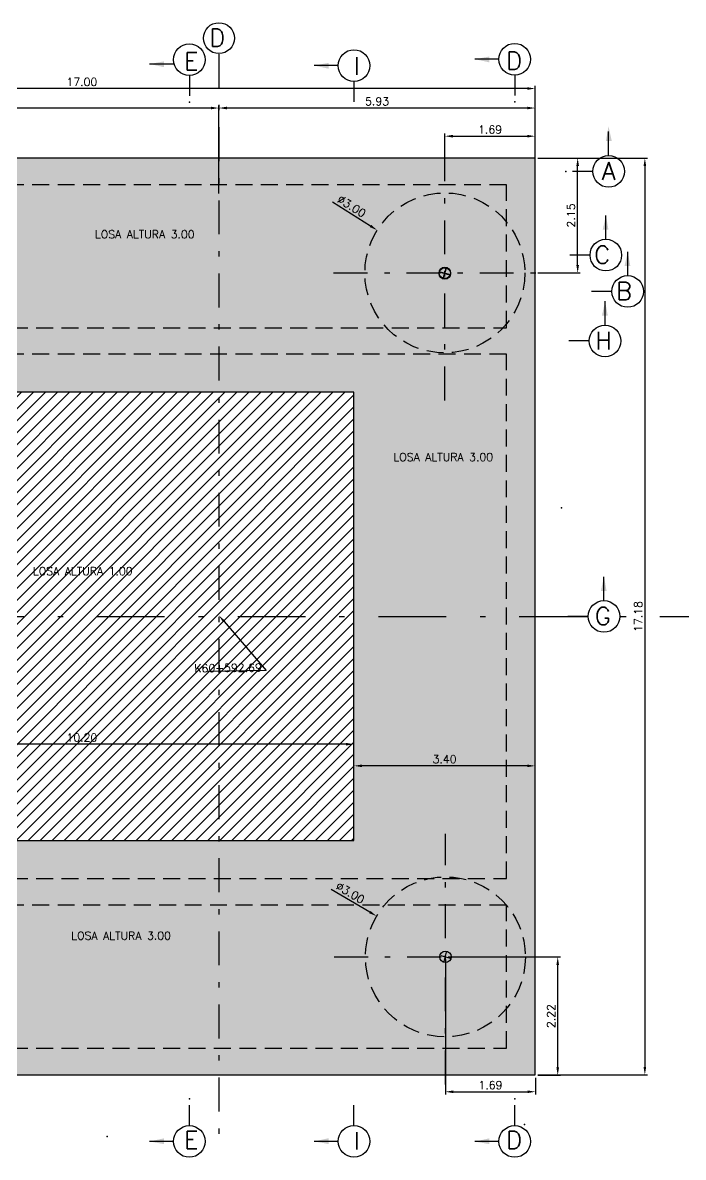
# Model space of a CAD drawing. Header units: metres. Extents: x 1080594 to 1081411, y 976871 to 977162.
# Drawn here: x 1081109.06 to 1081121.45, y 976909.82 to 976931.08 of the extents above; entities that cross this region are included whole.
import ezdxf
from ezdxf import colors
from ezdxf.entities.mleader import LeaderData, LeaderLine
from ezdxf.math import Vec2, Vec3

# ---------------------------------------------------------------- set-up
doc = ezdxf.new("R2010")
doc.units = ezdxf.units.M
doc.header["$LTSCALE"] = 25.4
doc.linetypes.add('DASHDOT', pattern=[1, 0.5, -0.25, 0, -0.25])
doc.linetypes.add('HIDDEN', pattern=[0.375, 0.25, -0.125])
for name, color, linetype in [('CAISSON ACTUALES', 94, 'Continuous'), ('CIRCULOCONTRAP', 130, 'Continuous'), ('CONTRAPESO', 3, 'Continuous'), ('EJE PUENTE', 41, 'DASHDOT'), ('PILA', 3, 'Continuous'), ('PROY', 9, 'HIDDEN'), ('R175COTR', 7, 'Continuous'), ('SOLIDOS', 9, 'Continuous')]:
    doc.layers.add(name, color=color, linetype=linetype)
for name, color, linetype, lineweight in [('COTA', 1, 'Continuous', 30), ('EJECONTRAPESO', 41, 'DASHDOT', 30), ('EJEPILOTE', 145, 'DASHDOT', 30), ('SOLIDOREFCONT', 254, 'Continuous', 5)]:
    doc.layers.add(name, color=color, linetype=linetype, lineweight=lineweight)
doc.styles.add('romans', font='romans.shx')
doc.dimstyles.new('Copy 75', dxfattribs={"dimtxt": 0.15, "dimasz": 0.15, "dimexe": 0.05, "dimexo": 0.05, "dimgap": 0.05, "dimtad": 1, "dimzin": 0, "dimdsep": 46, "dimtxsty": 'romans', "dimcen": 0.002, "dimclrd": 1, "dimclre": 1, "dimclrt": 3, "dimadec": 4, "dimazin": 0, "dimtfac": 1, "dimtofl": 0, "dimtmove": 1, "dimatfit": 3, "dimfxl": 1, "dimtolj": 1, "dimtzin": 0, "dimarcsym": 1})

# ---------------------------------------------------------------- blocks, each defined once
blk = doc.blocks.new('*D771')
at = {"layer": 'COTA', "color": 1, "lineweight": -2, "transparency": 16777216}
for p, q in [((1081101.669, 976928.593), (1081101.669, 976929.896)), ((1081118.519, 976929.846), (1081101.819, 976929.846)), ((1081118.669, 976928.593), (1081118.669, 976929.896))]:
    blk.add_line(p, q, dxfattribs=at)
at = {"layer": 'COTA', "color": 1, "transparency": 16777216}
for points in [[(1081101.819, 976929.871), (1081101.819, 976929.821), (1081101.669, 976929.846)], [(1081118.519, 976929.871), (1081118.519, 976929.821), (1081118.669, 976929.846)]]:
    blk.add_solid(points, dxfattribs=at)
at = {"layer": 'Defpoints', "color": 0, "transparency": 16777216}
for p in [(1081101.669, 976929.846), (1081101.669, 976928.543), (1081118.669, 976928.543)]:
    blk.add_point(p, dxfattribs=at)
at = {"layer": 'COTA', "color": 3, "transparency": 16777216, "insert": (1081110.169, 976929.971), "char_height": 0.15, "attachment_point": 5, "style": 'romans'}
blk.add_mtext('\\A1;17.00', dxfattribs=at)
blk = doc.blocks.new('*D772')
at = {"layer": 'COTA', "color": 1, "lineweight": -2, "transparency": 16777216}
for p, q in [((1081118.719, 976928.543), (1081120.776, 976928.543)), ((1081120.726, 976928.393), (1081120.726, 976911.512)), ((1081118.721, 976911.362), (1081120.776, 976911.362))]:
    blk.add_line(p, q, dxfattribs=at)
at = {"layer": 'COTA', "color": 1, "transparency": 16777216}
for points in [[(1081120.701, 976928.393), (1081120.751, 976928.393), (1081120.726, 976928.543)], [(1081120.701, 976911.512), (1081120.751, 976911.512), (1081120.726, 976911.362)]]:
    blk.add_solid(points, dxfattribs=at)
at = {"layer": 'Defpoints', "color": 0, "transparency": 16777216}
for p in [(1081118.669, 976928.543), (1081118.671, 976911.362), (1081120.726, 976911.362)]:
    blk.add_point(p, dxfattribs=at)
at = {"layer": 'COTA', "color": 3, "transparency": 16777216, "insert": (1081120.601, 976919.952), "char_height": 0.15, "attachment_point": 5, "rotation": 90, "style": 'romans'}
blk.add_mtext('\\A1;17.18', dxfattribs=at)
blk = doc.blocks.new('*D779')
at = {"layer": 'COTA', "color": 1, "lineweight": -2, "transparency": 16777216}
for p, q in [((1081118.52, 976917.153), (1081115.42, 976917.153)), ((1081118.67, 976917.104), (1081118.67, 976917.103))]:
    blk.add_line(p, q, dxfattribs=at)
at = {"layer": 'COTA', "color": 1, "transparency": 16777216}
for points in [[(1081115.42, 976917.178), (1081115.42, 976917.128), (1081115.27, 976917.153)], [(1081118.52, 976917.178), (1081118.52, 976917.128), (1081118.67, 976917.153)]]:
    blk.add_solid(points, dxfattribs=at)
at = {"layer": 'Defpoints', "color": 0, "transparency": 16777216}
for p in [(1081115.27, 976917.153), (1081115.27, 976917.153), (1081118.67, 976917.154)]:
    blk.add_point(p, dxfattribs=at)
at = {"layer": 'COTA', "color": 3, "transparency": 16777216, "insert": (1081116.97, 976917.278), "char_height": 0.15, "attachment_point": 5, "style": 'romans'}
blk.add_mtext('\\A1;3.40', dxfattribs=at)
blk = doc.blocks.new('*D780')
at = {"layer": 'COTA', "color": 1, "lineweight": -2, "transparency": 16777216}
for p, q in [((1081105.069, 976917.608), (1081105.069, 976917.608)), ((1081115.12, 976917.558), (1081105.219, 976917.558))]:
    blk.add_line(p, q, dxfattribs=at)
at = {"layer": 'COTA', "color": 1, "transparency": 16777216}
for points in [[(1081105.219, 976917.583), (1081105.219, 976917.533), (1081105.069, 976917.558)], [(1081115.12, 976917.583), (1081115.12, 976917.533), (1081115.27, 976917.558)]]:
    blk.add_solid(points, dxfattribs=at)
at = {"layer": 'Defpoints', "color": 0, "transparency": 16777216}
for p in [(1081105.069, 976917.558), (1081105.069, 976917.558), (1081115.27, 976917.558)]:
    blk.add_point(p, dxfattribs=at)
at = {"layer": 'COTA', "color": 3, "transparency": 16777216, "insert": (1081110.169, 976917.683), "char_height": 0.15, "attachment_point": 5, "style": 'romans'}
blk.add_mtext('\\A1;10.20', dxfattribs=at)
blk = doc.blocks.new('*D785')
at = {"layer": 'COTA', "color": 1, "lineweight": -2, "transparency": 16777216}
for p, q in [((1081112.739, 976927.879), (1081112.739, 976929.531)), ((1081118.519, 976929.481), (1081112.889, 976929.481)), ((1081118.669, 976928.593), (1081118.669, 976929.531))]:
    blk.add_line(p, q, dxfattribs=at)
at = {"layer": 'COTA', "color": 1, "transparency": 16777216}
for points in [[(1081112.889, 976929.506), (1081112.889, 976929.456), (1081112.739, 976929.481)], [(1081118.519, 976929.506), (1081118.519, 976929.456), (1081118.669, 976929.481)]]:
    blk.add_solid(points, dxfattribs=at)
at = {"layer": 'Defpoints', "color": 0, "transparency": 16777216}
for p in [(1081112.739, 976929.481), (1081118.669, 976928.543), (1081112.739, 976927.829)]:
    blk.add_point(p, dxfattribs=at)
at = {"layer": 'COTA', "color": 3, "transparency": 16777216, "insert": (1081115.704, 976929.606), "char_height": 0.15, "attachment_point": 5, "style": 'romans'}
blk.add_mtext('\\A1;5.93', dxfattribs=at)
blk = doc.blocks.new('*D786')
at = {"layer": 'COTA', "color": 1, "lineweight": -2, "transparency": 16777216}
for p, q in [((1081101.669, 976928.593), (1081101.669, 976929.531)), ((1081112.589, 976929.481), (1081101.819, 976929.481)), ((1081112.739, 976927.879), (1081112.739, 976929.531))]:
    blk.add_line(p, q, dxfattribs=at)
at = {"layer": 'COTA', "color": 1, "transparency": 16777216}
for points in [[(1081101.819, 976929.506), (1081101.819, 976929.456), (1081101.669, 976929.481)], [(1081112.589, 976929.506), (1081112.589, 976929.456), (1081112.739, 976929.481)]]:
    blk.add_solid(points, dxfattribs=at)
at = {"layer": 'Defpoints', "color": 0, "transparency": 16777216}
for p in [(1081101.669, 976929.481), (1081101.669, 976928.543), (1081112.739, 976927.829)]:
    blk.add_point(p, dxfattribs=at)
at = {"layer": 'COTA', "color": 3, "transparency": 16777216, "insert": (1081107.204, 976929.606), "char_height": 0.15, "attachment_point": 5, "style": 'romans'}
blk.add_mtext('\\A1;11.07', dxfattribs=at)
blk = doc.blocks.new('*D958')
at = {"layer": 'COTA', "color": 1, "lineweight": -2, "transparency": 16777216}
for p, q in [((1081118.719, 976928.543), (1081119.516, 976928.543)), ((1081119.466, 976926.541), (1081119.466, 976928.393)), ((1081118.719, 976926.391), (1081119.516, 976926.391))]:
    blk.add_line(p, q, dxfattribs=at)
at = {"layer": 'COTA', "color": 1, "transparency": 16777216}
for points in [[(1081119.441, 976928.393), (1081119.491, 976928.393), (1081119.466, 976928.543)], [(1081119.441, 976926.541), (1081119.491, 976926.541), (1081119.466, 976926.391)]]:
    blk.add_solid(points, dxfattribs=at)
at = {"layer": 'Defpoints', "color": 0, "transparency": 16777216}
for p in [(1081118.669, 976928.543), (1081119.466, 976928.543), (1081118.669, 976926.391)]:
    blk.add_point(p, dxfattribs=at)
at = {"layer": 'COTA', "color": 3, "transparency": 16777216, "insert": (1081119.341, 976927.467), "char_height": 0.15, "attachment_point": 5, "rotation": 90, "style": 'romans'}
blk.add_mtext('\\A1;2.15', dxfattribs=at)
blk = doc.blocks.new('*D959')
at = {"layer": 'COTA', "color": 1, "lineweight": -2, "transparency": 16777216}
for p, q in [((1081116.977, 976928.582), (1081116.977, 976929.003)), ((1081117.127, 976928.953), (1081118.519, 976928.953)), ((1081118.669, 976926.399), (1081118.669, 976929.003))]:
    blk.add_line(p, q, dxfattribs=at)
at = {"layer": 'COTA', "color": 1, "transparency": 16777216}
for points in [[(1081117.127, 976928.978), (1081117.127, 976928.928), (1081116.977, 976928.953)], [(1081118.519, 976928.978), (1081118.519, 976928.928), (1081118.669, 976928.953)]]:
    blk.add_solid(points, dxfattribs=at)
at = {"layer": 'Defpoints', "color": 0, "transparency": 16777216}
for p in [(1081118.669, 976928.953), (1081116.977, 976928.532), (1081118.669, 976926.349)]:
    blk.add_point(p, dxfattribs=at)
at = {"layer": 'COTA', "color": 3, "transparency": 16777216, "insert": (1081117.823, 976929.078), "char_height": 0.15, "attachment_point": 5, "style": 'romans'}
blk.add_mtext('\\A1;1.69', dxfattribs=at)
blk = doc.blocks.new('*D961')
at = {"layer": 'COTA', "color": 1, "lineweight": -2, "transparency": 16777216}
for p, q in [((1081117.036, 976913.573), (1081119.142, 976913.573)), ((1081119.092, 976911.503), (1081119.092, 976913.423)), ((1081118.719, 976911.353), (1081119.142, 976911.353))]:
    blk.add_line(p, q, dxfattribs=at)
at = {"layer": 'COTA', "color": 1, "transparency": 16777216}
for points in [[(1081119.067, 976913.423), (1081119.117, 976913.423), (1081119.092, 976913.573)], [(1081119.067, 976911.503), (1081119.117, 976911.503), (1081119.092, 976911.353)]]:
    blk.add_solid(points, dxfattribs=at)
at = {"layer": 'Defpoints', "color": 0, "transparency": 16777216}
for p in [(1081116.986, 976913.573), (1081119.092, 976913.573), (1081118.669, 976911.353)]:
    blk.add_point(p, dxfattribs=at)
at = {"layer": 'COTA', "color": 3, "transparency": 16777216, "insert": (1081118.967, 976912.463), "char_height": 0.15, "attachment_point": 5, "rotation": 90, "style": 'romans'}
blk.add_mtext('\\A1;2.22', dxfattribs=at)
blk = doc.blocks.new('*D962')
at = {"layer": 'COTA', "color": 1, "lineweight": -2, "transparency": 16777216}
for p, q in [((1081116.986, 976913.523), (1081116.986, 976910.995)), ((1081118.676, 976911.303), (1081118.676, 976910.995)), ((1081117.136, 976911.045), (1081118.526, 976911.045))]:
    blk.add_line(p, q, dxfattribs=at)
at = {"layer": 'COTA', "color": 1, "transparency": 16777216}
for points in [[(1081117.136, 976911.07), (1081117.136, 976911.02), (1081116.986, 976911.045)], [(1081118.526, 976911.07), (1081118.526, 976911.02), (1081118.676, 976911.045)]]:
    blk.add_solid(points, dxfattribs=at)
at = {"layer": 'Defpoints', "color": 0, "transparency": 16777216}
for p in [(1081116.986, 976913.573), (1081118.676, 976911.353), (1081118.676, 976911.045)]:
    blk.add_point(p, dxfattribs=at)
at = {"layer": 'COTA', "color": 3, "transparency": 16777216, "insert": (1081117.831, 976911.17), "char_height": 0.15, "attachment_point": 5, "style": 'romans'}
blk.add_mtext('\\A1;1.69', dxfattribs=at)
blk = doc.blocks.new('*D966')
at = {"layer": 'COTA', "color": 1, "lineweight": -2, "transparency": 16777216}
for p, q in [((1081114.867, 976927.72), (1081115.58, 976927.271)), ((1081116.974, 976926.391), (1081116.978, 976926.391)), ((1081116.976, 976926.389), (1081116.976, 976926.393))]:
    blk.add_line(p, q, dxfattribs=at)
at = {"layer": 'COTA', "color": 1, "transparency": 16777216}
blk.add_solid([(1081115.593, 976927.292), (1081115.567, 976927.25), (1081115.707, 976927.191)], dxfattribs=at)
at = {"layer": 'Defpoints', "color": 0, "transparency": 16777216}
for p in [(1081115.707, 976927.191), (1081118.244, 976925.591)]:
    blk.add_point(p, dxfattribs=at)
at = {"layer": 'COTA', "color": 3, "transparency": 16777216, "insert": (1081115.227, 976927.641), "char_height": 0.15, "attachment_point": 5, "rotation": 327.7682, "style": 'romans'}
blk.add_mtext('\\A1;∅3.00', dxfattribs=at)
blk = doc.blocks.new('*D968')
at = {"layer": 'COTA', "color": 1, "lineweight": -2, "transparency": 16777216}
for p, q in [((1081114.841, 976914.843), (1081115.566, 976914.414)), ((1081116.984, 976913.573), (1081116.988, 976913.573)), ((1081116.986, 976913.571), (1081116.986, 976913.575))]:
    blk.add_line(p, q, dxfattribs=at)
at = {"layer": 'COTA', "color": 1, "transparency": 16777216}
blk.add_solid([(1081115.579, 976914.435), (1081115.553, 976914.392), (1081115.695, 976914.337)], dxfattribs=at)
at = {"layer": 'Defpoints', "color": 0, "transparency": 16777216}
for p in [(1081115.695, 976914.337), (1081118.277, 976912.81)]:
    blk.add_point(p, dxfattribs=at)
at = {"layer": 'COTA', "color": 3, "transparency": 16777216, "insert": (1081115.202, 976914.774), "char_height": 0.15, "attachment_point": 5, "rotation": 329.3859, "style": 'romans'}
blk.add_mtext('\\A1;∅3.00', dxfattribs=at)

msp = doc.modelspace()

# ---------------------------------------------------------------- hatches: boundary and pattern name
at = {"layer": 'SOLIDOREFCONT', "transparency": 33554556}
h = msp.add_hatch(color=17, dxfattribs=at)
h.dxf.hatch_style = 1
h.paths.add_polyline_path([(1081101.668539, 976928.542825), (1081101.668538, 976911.360883), (1081118.671194, 976911.361883), (1081118.668538, 976928.542825)])
h.paths.add_polyline_path([(1081115.269064, 976924.156542), (1081115.270668, 976915.752956), (1081105.068538, 976915.752356), (1081105.068539, 976924.156542)], flags=16)
at = {"layer": 'SOLIDOS'}
h = msp.add_hatch(dxfattribs=at)
h.set_pattern_fill('ANSI31', color=250, scale=0.05)
h.set_pattern_definition([(45, (286.23528, -3.81564), (-0.112253201513, 0.112253201513), [])])
h.paths.add_polyline_path([(1081115.269064, 976924.156542), (1081105.068539, 976924.156542), (1081105.068538, 976915.752356), (1081115.270668, 976915.752956)])

# ---------------------------------------------------------------- linework, layer by layer
for p, q in [((1081111.889597, 976930.305978), (1081111.438545, 976930.305978)), ((1081114.97642, 976930.277588), (1081114.525368, 976930.277588)), ((1081117.990626, 976930.396241), (1081117.539575, 976930.396241)), ((1081112.183845, 976930.090143), (1081112.183845, 976929.708959)), ((1081118.284875, 976930.098931), (1081118.284875, 976929.717747)), ((1081115.270668, 976929.980278), (1081115.270668, 976929.599095)), ((1081112.183845, 976910.410211), (1081112.183845, 976910.791394)), ((1081115.270668, 976910.41235), (1081115.270668, 976910.793533)), ((1081118.284875, 976910.409952), (1081118.284875, 976910.791136)), ((1081111.889597, 976910.1129), (1081111.438545, 976910.1129)), ((1081114.97642, 976910.115039), (1081114.525368, 976910.115039)), ((1081117.990626, 976910.112642), (1081117.539575, 976910.112642))]:
    msp.add_line(p, q)
for p in [(1081112.183845, 976929.590307), (1081118.284875, 976929.599095), (1081112.183845, 976910.910046), (1081118.284875, 976910.909788), (1081118.467564, 976910.430253), (1081110.640862, 976910.209563)]:
    msp.add_point(p)
for points in [[(1081117.81043, 976930.336319), (1081117.81043, 976930.446076), (1081117.539575, 976930.396241)], [(1081111.7094, 976930.246056), (1081111.7094, 976930.355814), (1081111.438545, 976930.305978)], [(1081114.796223, 976930.217667), (1081114.796223, 976930.327424), (1081114.525368, 976930.277588)], [(1081111.7094, 976910.172822), (1081111.7094, 976910.063065), (1081111.438545, 976910.1129)], [(1081114.796223, 976910.174961), (1081114.796223, 976910.065204), (1081114.525368, 976910.115039)], [(1081117.81043, 976910.172564), (1081117.81043, 976910.062807), (1081117.539575, 976910.112642)]]:
    msp.add_solid(points)
at = {"layer": 'CAISSON ACTUALES'}
for p, q in [((1081116.888496, 976926.413503), (1081117.062697, 976926.36818)), ((1081116.888496, 976926.402457), (1081117.062697, 976926.357134)), ((1081116.952935, 976926.303741), (1081116.998258, 976926.477942)), ((1081116.952935, 976926.292695), (1081116.998258, 976926.466896)), ((1081116.963374, 976913.486305), (1081117.008697, 976913.660506)), ((1081116.963374, 976913.486305), (1081117.008697, 976913.660506)), ((1081116.898935, 976913.596067), (1081117.073136, 976913.550744)), ((1081116.898935, 976913.596067), (1081117.073136, 976913.550744))]:
    msp.add_line(p, q, dxfattribs=at)
at = {"layer": 'CIRCULOCONTRAP'}
for centre, radius in [((1081112.738538, 976930.790578), 0.289667), ((1081112.183845, 976930.386774), 0.296631), ((1081118.284875, 976930.395561), 0.296631), ((1081115.270668, 976930.276909), 0.296631), ((1081120.045754, 976928.292851), 0.296631), ((1081119.994267, 976926.723857), 0.296631), ((1081120.404137, 976926.042989), 0.296631), ((1081119.980325, 976925.115304), 0.296631), ((1081119.959105, 976919.952354), 0.296631), ((1081112.183845, 976910.11358), 0.296631), ((1081115.270668, 976910.115719), 0.296631), ((1081118.284875, 976910.113322), 0.296631)]:
    msp.add_circle(centre, radius, dxfattribs=at)
at = {"layer": 'CONTRAPESO'}
for points in [[(1081118.668538, 976928.542825), (1081101.668539, 976928.542825), (1081101.668538, 976911.360883), (1081118.671194, 976911.361883)], [(1081115.269064, 976924.156542), (1081105.068539, 976924.156542), (1081105.068538, 976915.752356), (1081115.270668, 976915.752956)]]:
    msp.add_lwpolyline(points, close=True, dxfattribs=at)
at = {"layer": 'EJE PUENTE', "ltscale": 0.1}
msp.add_lwpolyline([(1080930.930032, 976919.952354), (1081410.930265, 976919.952354)], dxfattribs=at)
at = {"layer": 'EJECONTRAPESO', "ltscale": 0.05}
msp.add_lwpolyline([(1081112.738538, 976930.490614), (1081112.738538, 976910.212349)], dxfattribs=at)
at = {"layer": 'EJEPILOTE', "ltscale": 0.05}
for points in [[(1081116.973985, 976924.000683), (1081116.976757, 976928.696549)], [(1081114.888792, 976926.391892), (1081119.062401, 976926.389791)], [(1081116.984724, 976911.183168), (1081116.987496, 976915.879034)], [(1081114.899531, 976913.574378), (1081119.07314, 976913.572277)]]:
    msp.add_lwpolyline(points, dxfattribs=at)
at = {"layer": 'PILA', "color": 40, "linetype": 'HIDDEN', "ltscale": 0.05, "true_color": 0xf8d731}
for centre in [(1081116.975596, 976926.390842), (1081116.986035, 976913.573405)]:
    msp.add_circle(centre, 1.5, dxfattribs=at)
at = {"layer": 'PILA', "color": 22}
for centre in [(1081116.975596, 976926.390842), (1081116.975596, 976926.379796), (1081116.986035, 976913.573405), (1081116.986035, 976913.573405)]:
    msp.add_circle(centre, 0.107259, dxfattribs=at)
at = {"layer": 'PROY', "color": 250, "ltscale": 0.05}
for points in [[(1081102.168538, 976925.348018), (1081102.168538, 976925.362878), (1081118.128538, 976925.362878), (1081118.128539, 976928.042878), (1081102.168539, 976928.042878), (1081102.168538, 976925.348018)], [(1081102.168538, 976911.861383), (1081102.168538, 976911.861383), (1081118.128538, 976911.861383), (1081118.128538, 976914.541883), (1081102.168538, 976914.541883), (1081102.168538, 976911.861383)]]:
    msp.add_lwpolyline(points, dxfattribs=at)
msp.add_lwpolyline([(1081118.128538, 976915.041883), (1081118.128538, 976924.867731), (1081102.168538, 976924.867731), (1081102.168538, 976915.041883)], close=True, dxfattribs=at)
at = {"layer": 'R175COTR'}
for p, q in [((1081120.046434, 976928.5871), (1081120.046434, 976929.038152)), ((1081119.749123, 976928.292851), (1081119.36794, 976928.292851)), ((1081119.749123, 976928.292851), (1081119.36794, 976928.292851)), ((1081119.994946, 976927.018106), (1081119.994946, 976927.469158)), ((1081119.697636, 976926.723857), (1081119.316452, 976926.723857)), ((1081119.697636, 976926.723857), (1081119.316452, 976926.723857)), ((1081120.404816, 976926.337238), (1081120.404816, 976926.78829)), ((1081120.107506, 976926.042989), (1081119.726323, 976926.042989)), ((1081119.981004, 976925.409553), (1081119.981004, 976925.860605)), ((1081119.683694, 976925.115304), (1081119.30251, 976925.115304)), ((1081119.683694, 976925.115304), (1081119.30251, 976925.115304)), ((1081119.959784, 976920.246602), (1081119.959784, 976920.697654)), ((1081119.662474, 976919.952354), (1081119.28129, 976919.952354))]:
    msp.add_line(p, q, dxfattribs=at)
for p in [(1081119.24101, 976928.290984), (1081119.24101, 976928.290984), (1081119.24101, 976928.290984), (1081119.162638, 976921.986144)]:
    msp.add_point(p, dxfattribs=at)
for points in [[(1081120.104809, 976928.866006), (1081119.995051, 976928.866006), (1081120.044887, 976929.136861)], [(1081119.935024, 976927.198303), (1081120.044781, 976927.198303), (1081119.994946, 976927.469158)], [(1081120.344895, 976926.517435), (1081120.454652, 976926.517435), (1081120.404816, 976926.78829)], [(1081119.921082, 976925.58975), (1081120.030839, 976925.58975), (1081119.981004, 976925.860605)], [(1081119.899862, 976920.426799), (1081120.009619, 976920.426799), (1081119.959784, 976920.697654)]]:
    msp.add_solid(points, dxfattribs=at)

# ---------------------------------------------------------------- texts
at = {"layer": 'COTA', "color": 3, "char_height": 0.15, "width": 2.61014625, "attachment_point": 1, "style": 'romans'}
for s, insert in [('LOSA ALTURA 3.00', (1081110.41245, 976927.189003)), ('LOSA ALTURA 3.00', (1081116.009664, 976923.014703)), ('LOSA ALTURA 1.00', (1081109.249479, 976920.87722)), ('LOSA ALTURA 3.00', (1081109.968712, 976914.044605))]:
    msp.add_mtext(s, dxfattribs=dict(at, insert=insert))
at = {"layer": 'R175COTR', "char_height": 0.33, "width": 0.41500103, "attachment_point": 3, "rotation": 0.0000363, "style": 'romans'}
for s, insert in [('{\\C0;D}', (1081112.85615, 976930.96242, 308.056641)), ('{\\C0;A}', (1081120.175205, 976928.465337)), ('{\\C0;C}', (1081120.074521, 976926.896344)), ('{\\C0;B}', (1081120.484391, 976926.215476)), ('{\\C0;H}', (1081120.109775, 976925.287791)), ('{\\C0;G}', (1081120.08624, 976920.12484))]:
    msp.add_mtext(s, dxfattribs=dict(at, insert=insert))
at = {"layer": 'R175COTR', "char_height": 0.33, "width": 0.41500103, "style": 'romans'}
for s, insert, attachment_point in [('{\\C0;E}', (1081112.086821, 976930.523583), 1), ('{\\C0;I}', (1081115.266579, 976930.101668), 7), ('{\\C0;D}', (1081118.127428, 976930.532371), 1), ('{\\C0;E}', (1081112.086821, 976909.97677), 7), ('{\\C0;I}', (1081115.266579, 976910.29096), 1), ('{\\C0;D}', (1081118.127428, 976909.976512), 7)]:
    msp.add_mtext(s, dxfattribs=dict(at, insert=insert, attachment_point=attachment_point))

# ---------------------------------------------------------------- dimensions: what is measured, and where the dimension line sits
at = {"layer": 'COTA', "color": 2}
for base, p1, p2, angle, picture, middle in [((1081101.668539, 976929.846077), (1081118.668538, 976928.542825), (1081101.668539, 976928.542825), 180, '*D771', (1081110.168539, 976929.971077)), ((1081101.668539, 976929.48064), (1081112.738538, 976927.828623), (1081101.668539, 976928.542825), 180, '*D786', (1081107.203539, 976929.60564)), ((1081112.738538, 976929.48064), (1081118.668538, 976928.542825), (1081112.738538, 976927.828623), 180, '*D785', (1081115.703538, 976929.60564)), ((1081120.726466, 976911.361883), (1081118.668538, 976928.542825), (1081118.671194, 976911.361883), 90, '*D772', (1081120.601466, 976919.952354)), ((1081119.466028, 976928.542825), (1081118.668873, 976926.390842), (1081118.66872, 976928.542825), 90, '*D958', (1081119.341028, 976927.466833)), ((1081105.068538, 976917.558448), (1081115.270323, 976917.558448), (1081105.068538, 976917.55838), 180, '*D780', (1081110.169431, 976917.683448)), ((1081115.270401, 976917.153087), (1081118.670299, 976917.153736), (1081115.270401, 976917.153087), 180, '*D779', (1081116.97035, 976917.278087)), ((1081119.091751, 976913.573405), (1081118.668537, 976911.353197), (1081116.986035, 976913.573405), 90, '*D961', (1081118.966751, 976912.463301))]:
    dim = msp.add_linear_dim(base=base, p1=p1, p2=p2, angle=angle, dimstyle='Copy 75', dxfattribs=at)
    dim.commit()
    dim.dimension.update_dxf_attribs({"geometry": picture, "text_midpoint": middle})
for base, p1, p2, picture, middle in [((1081118.66872, 976928.953473), (1081116.977098, 976928.531779), (1081118.66872, 976926.34894), '*D959', (1081117.822909, 976929.078473)), ((1081118.676473, 976911.044711), (1081116.986035, 976913.573405), (1081118.676473, 976911.353197), '*D962', (1081117.831254, 976911.169711))]:
    dim = msp.add_linear_dim(base=base, p1=p1, p2=p2, dimstyle='Copy 75', dxfattribs=at)
    dim.commit()
    dim.dimension.update_dxf_attribs({"geometry": picture, "text_midpoint": middle})
for p1, p2, picture, middle in [((1081118.244442, 976925.590822), (1081115.706751, 976927.190861), '*D966', (1081115.226607, 976927.641368)), ((1081118.27696, 976912.809524), (1081115.695111, 976914.337286), '*D968', (1081115.202441, 976914.774059))]:
    dim = msp.add_diameter_dim_2p(p1=p1, p2=p2, dimstyle='Copy 75', dxfattribs=at)
    dim.commit()
    dim.dimension.update_dxf_attribs({"geometry": picture, "text_midpoint": middle})

# ---------------------------------------------------------------- leaders
at = {"layer": 'COTA'}
ml = msp.add_multileader_mtext('Standard', dxfattribs=at)
ml.set_content('K60+592.69', color=3, style='romans')
ml.set_leader_properties(color=256)
ml.build(insert=Vec2(0, 0))
ml.multileader.update_dxf_attribs({"text_left_attachment_type": 6, "text_right_attachment_type": 6, "dogleg_length": 0, "arrow_head_size": 0.15})
ctx = ml.context
ctx.base_point, ctx.char_height, ctx.arrow_head_size, ctx.landing_gap_size, ctx.plane_origin, ctx.plane_x_axis, ctx.plane_y_axis = Vec3(1081112.277467, 976918.921411), 0.15, 0.15, 0, Vec3(1081114.970118, 976926.114222), Vec3(0.999935266, 0.01137822), Vec3(-0.01137822, 0.999935266)
ctx.left_attachment, ctx.right_attachment = 6, 6
notes = []
notes.append((ctx, [(1, (1, 1, 0), (1081113.627379, 976918.936772), (-1, 0), 0, [(0, [(1081112.738538, 976919.970432)], 0, [])])]))
ctx.mtext.insert, ctx.mtext.text_direction, ctx.mtext.rotation, ctx.mtext.flow_direction = Vec3(1081112.275681, 976919.055318), Vec3(0.999935266, 0.01137822), 0.011378466, 5
for ctx, leaders in notes:
    for number, flags, end, landing, length, lines in leaders:
        leader = LeaderData()
        leader.index, (leader.has_last_leader_line, leader.has_dogleg_vector, leader.attachment_direction) = number, flags
        leader.last_leader_point, leader.dogleg_vector, leader.dogleg_length = Vec3(end), Vec3(landing), length
        for number, points, colour, breaks in lines:
            line = LeaderLine()
            line.index, line.vertices, line.color, line.breaks = number, Vec3.list(points), colors.encode_raw_color(colour), breaks
            leader.lines.append(line)
        ctx.leaders.append(leader)

doc.saveas('drawing.dxf')
